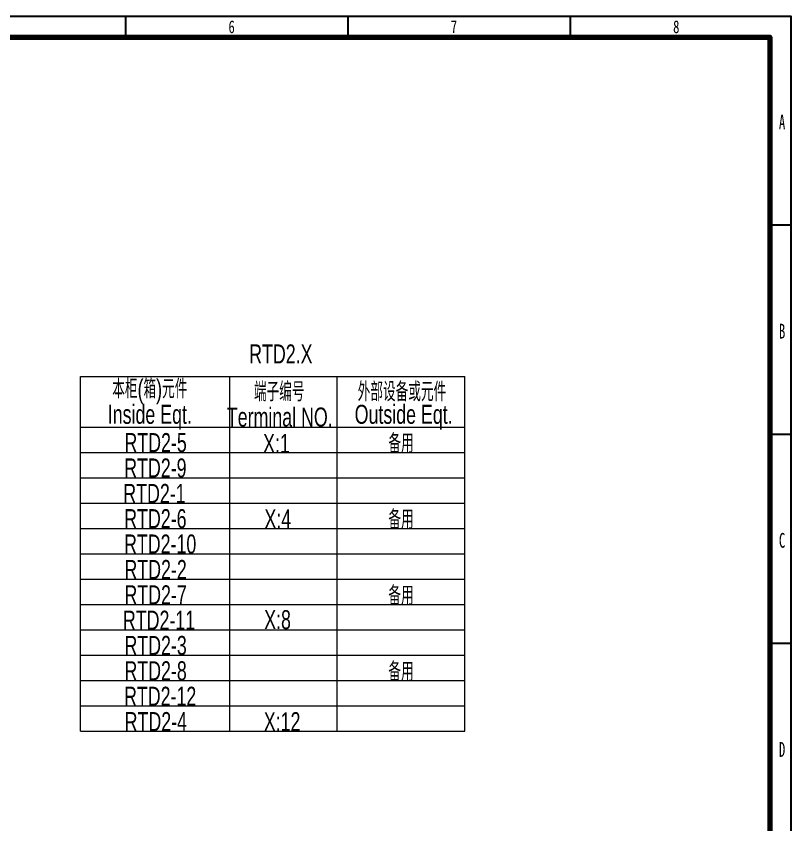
# Model space of a CAD drawing. Header units: millimetres. Extents: x -705761 to 1364679, y -410401 to 446404.
# Drawn here: x -14020 to 4307, y -104622 to -85483 of the extents above; entities that cross this region are included whole.
import ezdxf
from ezdxf.enums import TextEntityAlignment as Align

# ---------------------------------------------------------------- set-up
doc = ezdxf.new("R2010")
doc.units = ezdxf.units.MM
for name, color, linetype in [('1', 7, 'Continuous'), ('TK', 7, 'Continuous'), ('模板-签名-公用', 3, 'Continuous')]:
    doc.layers.add(name, color=color, linetype=linetype)
doc.layers.add('图框', color=7, linetype='Continuous', lineweight=13)
doc.layers.add('层 63', color=7, linetype='Continuous', lineweight=18)
doc.styles.add('bsee', font='BSDI_XW.shx', dxfattribs={"width": 0.8, "bigfont": 'BSDI_HZ.shx'})
doc.styles.add('Style-仿宋_GB2312', font='')
doc.styles.add('宋体', font='', dxfattribs={"width": 0.7, "height": 2.5})
doc.styles.add('宋体_1', font='', dxfattribs={"width": 0.7, "height": 2.386364})
doc.styles.get('Style-仿宋_GB2312').set_extended_font_data('仿宋_GB2312')
doc.styles.get('宋体').set_extended_font_data('SimSun')
doc.styles.get('宋体_1').set_extended_font_data('SimSun')

# ---------------------------------------------------------------- blocks, each defined once
blk = doc.blocks.new('BSIET_通用图框_A3_1')
at = {"layer": '图框', "color": 7, "linetype": 'Continuous', "lineweight": 25}
for p, q in [((-157.4, 297), (-157.4, 292)), ((-104.8, 297), (-104.8, 292)), ((-52.2, 297), (-52.2, 292)), ((0, 247.5), (-5, 247.5)), ((0, 198), (-5, 198)), ((0, 148.5), (-5, 148.5))]:
    blk.add_line(p, q, dxfattribs=at)
at = {"layer": '图框', "lineweight": 25}
blk.add_lwpolyline([(-420, 297), (0, 297), (0, 0), (-420, 0)], close=True, dxfattribs=at)
at = {"layer": '图框', "lineweight": 100}
blk.add_lwpolyline([(-395, 292), (-5, 292), (-5, 5), (-395, 5)], close=True, dxfattribs=at)
at = {"layer": 'TK', "style": '宋体_1', "width": 0.7, "flags": 3}
for tag, p in [('LZCO_NGZBS-W50-H30-D10_T7', (-43.87, 279.75)), ('LZCO_NJN-W50-H30-D10_T7', (-42.73, 248.65))]:
    blk.add_attdef(tag, text='', height=3, dxfattribs=at).set_placement(p, align=Align.MIDDLE_CENTER)
at = {"layer": 'TK', "style": '宋体', "width": 0.7, "flags": 3}
for tag, p in [('LZHQ_N会签6_T6_H6', (-407.25, 57.08)), ('LZHQ_N会签5_T6_H6', (-407.25, 49.08)), ('LZHQ_N会签4_T6_H6', (-407.25, 41.08)), ('LZHQ_N会签3_T6_H6', (-407.25, 33.08)), ('LZHQ_N会签2_T6_H6', (-407.25, 25.08)), ('LZHQ_N会签1_T6_H6', (-407.25, 17.08))]:
    blk.add_attdef(tag, text='', height=2.5, dxfattribs=at).set_placement(p, align=Align.MIDDLE)
at = {"layer": '图框', "color": 7, "linetype": 'Continuous', "lineweight": 25, "style": 'Style-仿宋_GB2312'}
for s, height, width, p in [('6', 3, 0.733334, (-132.3, 294.49)), ('7', 3, 0.733334, (-79.7, 294.49)), ('8', 3, 0.733334, (-27.1, 294.49)), ('A', 3.5, 0.628572, (-2.07, 271.95)), ('B', 3.5, 0.628572, (-2.07, 222.45)), ('C', 3.5, 0.628572, (-2.07, 172.95)), ('D', 3.5, 0.628572, (-2.07, 123.45))]:
    blk.add_text(s, height=height, dxfattribs=dict(at, width=width)).set_placement(p, align=Align.MIDDLE_CENTER)
at = {"layer": '模板-签名-公用', "style": '宋体', "width": 0.7}
blk.add_attdef('LZTQINS', text='', height=2, dxfattribs=at).set_placement((-5, 5), align=Align.MIDDLE)
at = {"layer": '模板-签名-公用', "style": '宋体', "width": 0.7, "flags": 3}
blk.add_attdef('LZFRAME', (-40.91, 2.06), '', height=3, dxfattribs=at)

msp = doc.modelspace()

# ---------------------------------------------------------------- linework, layer by layer
at = {"layer": '层 63', "color": 7, "linetype": 'Continuous', "lineweight": 13, "ltscale": 100}
for p, q in [((-12495.56, -102408.52), (-12495.56, -94008.52)), ((-12495.56, -94008.52), (-3402.75, -94008.52)), ((-8967.84, -102408.52), (-8967.84, -94008.52)), ((-6428.57, -102408.52), (-6428.57, -94008.52)), ((-3402.75, -102408.52), (-3402.75, -94008.52)), ((-12495.56, -95208.52), (-3402.75, -95208.52)), ((-12495.56, -95808.52), (-3402.75, -95808.52)), ((-12495.56, -96408.52), (-3402.75, -96408.52)), ((-12495.56, -97008.52), (-3402.75, -97008.52)), ((-12495.56, -97608.52), (-3402.75, -97608.52)), ((-12495.56, -98208.52), (-3402.75, -98208.52)), ((-12495.56, -98808.52), (-3402.75, -98808.52)), ((-12495.56, -99408.52), (-3402.75, -99408.52)), ((-12495.56, -100008.52), (-3402.75, -100008.52)), ((-12495.56, -100608.52), (-3402.75, -100608.52)), ((-12495.56, -101208.52), (-3402.75, -101208.52)), ((-12495.56, -101808.52), (-3402.75, -101808.52)), ((-12495.56, -102408.52), (-3402.75, -102408.52))]:
    msp.add_line(p, q, dxfattribs=at)

# ---------------------------------------------------------------- block references
at = {"layer": '图框', "color": 1, "lineweight": 15, "xscale": 100, "yscale": 100, "zscale": 100}
msp.add_blockref('BSIET_通用图框_A3_1', (4306.84, -115183.02), dxfattribs=at)

# ---------------------------------------------------------------- texts
at = {"layer": '1', "color": 3, "linetype": 'Continuous', "lineweight": 30, "char_height": 450, "attachment_point": 5, "line_spacing_factor": 0.6, "style": 'bsee'}
for insert in [(-4915.66, -95601.11), (-4915.66, -97401.11), (-4915.66, -99201.11), (-4915.66, -101001.11)]:
    msp.add_mtext('\\H1x;\\W0.7;备用', dxfattribs=dict(at, insert=insert))
at = {"layer": '层 63', "color": 7, "linetype": 'Continuous', "lineweight": 30, "char_height": 450, "attachment_point": 5, "line_spacing_factor": 0.6, "style": 'bsee'}
for s, insert in [('{\\W0.7;RTD2.X}', (-7758.84, -93476.81)), ('\\H1x;\\W0.7;本柜(箱)元件', (-10858.43, -94373.81)), ('\\H1x;\\W0.7;端子编号', (-7797.28, -94373.81)), ('\\H1x;\\W0.7;外部设备或元件', (-4893.12, -94373.81)), ('\\H1x;\\W0.7;Inside Eqt.', (-10858.43, -94973.81)), ('\\H1x;\\W0.7;Terminal NO.', (-7783.92, -94973.81)), ('\\H1x;\\W0.7;Outside Eqt.', (-4853.35, -94973.81)), ('{\\W0.7;RTD2-5}', (-10721.57, -95578.61)), ('\\H1x;\\W0.7;X:1', (-7863.03, -95594.41)), ('{\\W0.7;RTD2-9}', (-10726.96, -96178.61)), ('{\\W0.7;RTD2-1}', (-10748.49, -96778.61)), ('\\H1x;\\W0.7;X:4', (-7830.72, -97381.61)), ('{\\W0.7;RTD2-7}', (-10721.57, -99178.61)), ('{\\W0.7;RTD2-11}', (-10640.8, -99778.61)), ('\\H1x;\\W0.7;X:8', (-7836.11, -99769.01)), ('{\\W0.7;RTD2-3}', (-10721.57, -100378.61)), ('\\H1x;\\W0.7;X:12', (-7728.41, -102180.81))]:
    msp.add_mtext(s, dxfattribs=dict(at, insert=insert))
at = {"layer": '层 63', "color": 3, "linetype": 'Continuous', "lineweight": 30, "char_height": 450, "attachment_point": 5, "line_spacing_factor": 0.6, "style": 'bsee'}
for s, insert in [('{\\W0.7;RTD2-6}', (-10726.96, -97378.61)), ('{\\W0.7;RTD2-10}', (-10613.88, -97978.61)), ('{\\W0.7;RTD2-2}', (-10721.57, -98578.61)), ('{\\W0.7;RTD2-8}', (-10721.57, -100978.61)), ('{\\W0.7;RTD2-12}', (-10613.88, -101578.61)), ('{\\W0.7;RTD2-4}', (-10716.19, -102178.61))]:
    msp.add_mtext(s, dxfattribs=dict(at, insert=insert))

doc.saveas('drawing.dxf')
